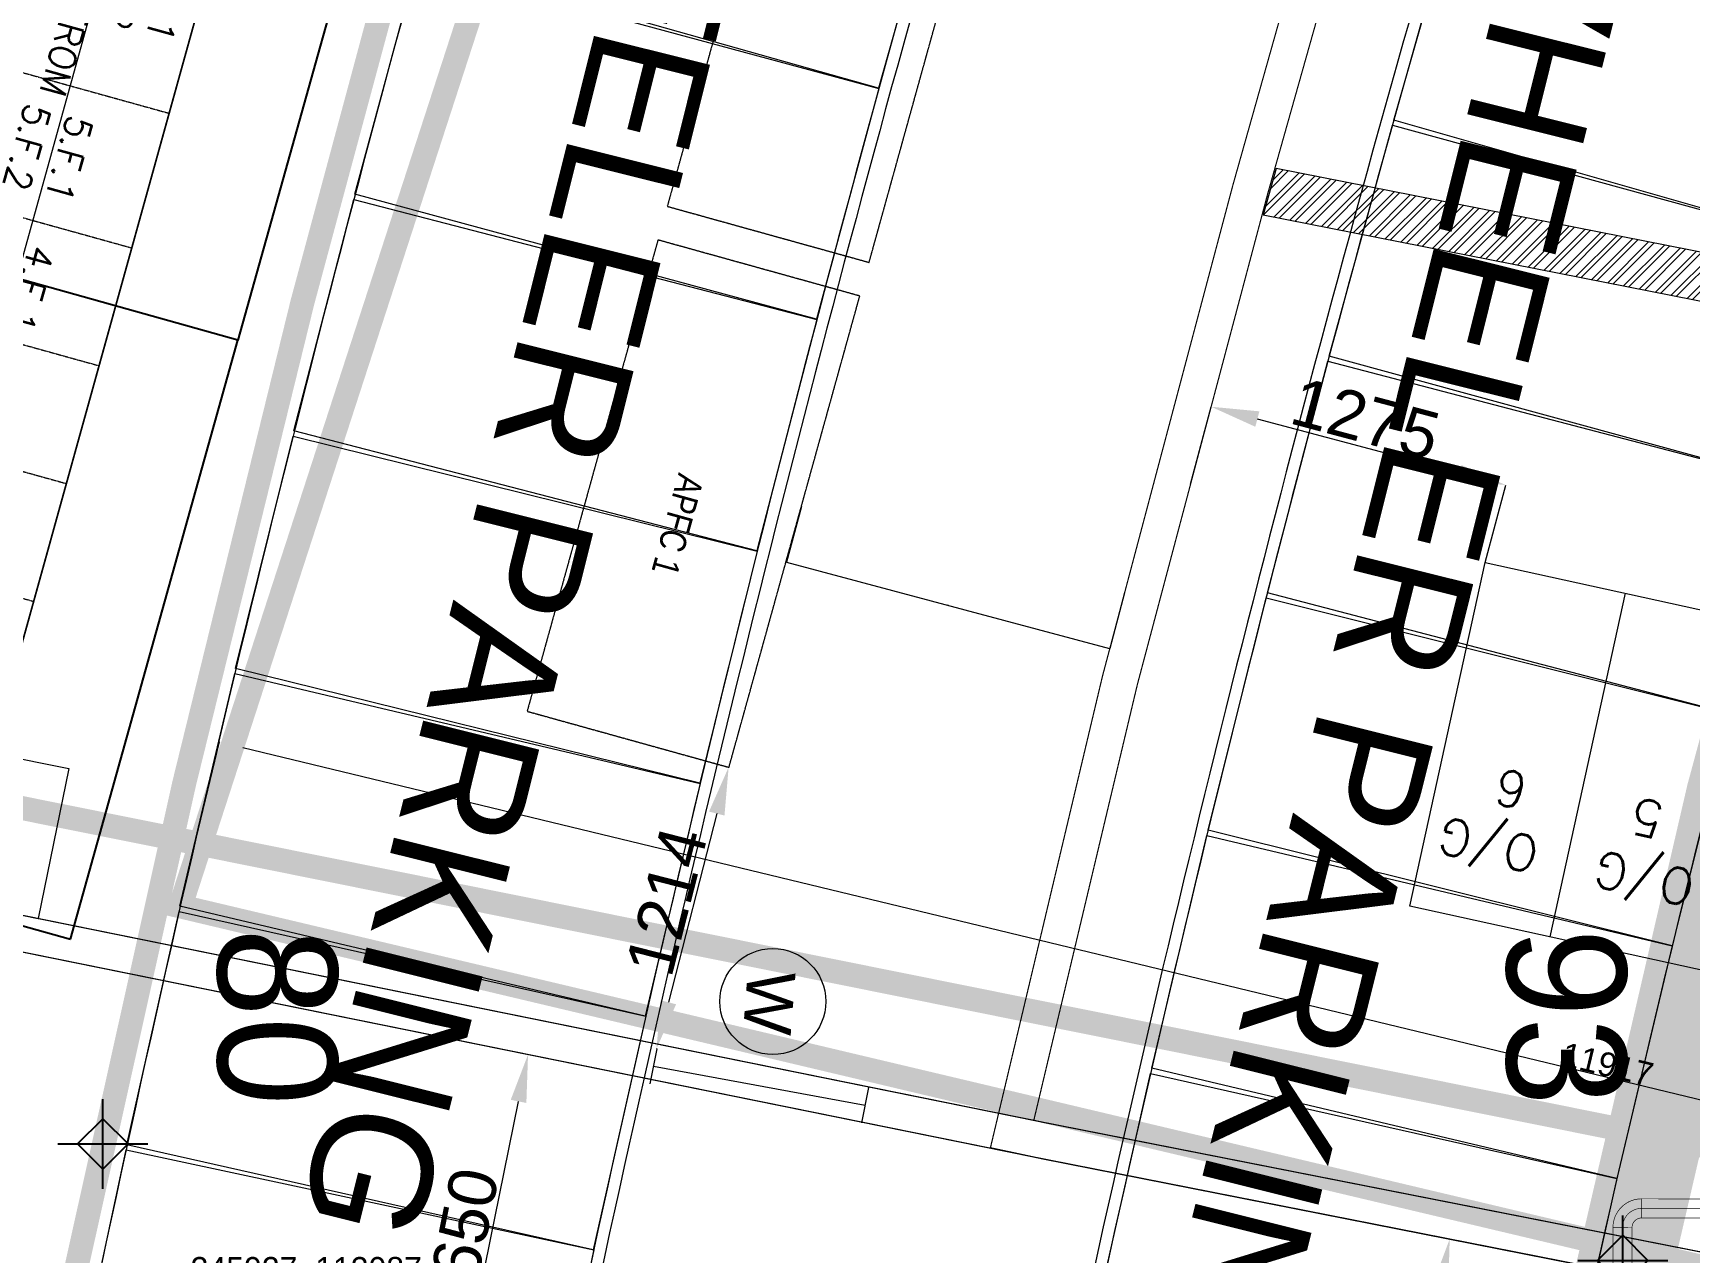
# Model space of a CAD drawing. Header units: inches. Extents: x 257070 to 799932, y -17980 to 269260.
# Drawn here: x 345635 to 352564, y 111632 to 116731 of the extents above; entities that cross this region are included whole.
import ezdxf

# ---------------------------------------------------------------- set-up
doc = ezdxf.new("R2010")
doc.units = ezdxf.units.IN
doc.header["$MEASUREMENT"] = 0
doc.header["$PDMODE"] = 99
doc.header["$PDSIZE"] = 100
doc.linetypes.add('Basement 1floor plan$0$CENTERX2', pattern=[4, 2.5, -0.5, 0.5, -0.5])
doc.linetypes.add('HIDDEN', pattern=[0.375, 0.25, -0.125])
for name, color, linetype, lineweight in [('0-AES-DIM', 7, 'Continuous', 5), ('0-AES-F-SPRINKLER PIPE', 10, 'Continuous', 15), ('0-AES-P-INFRA', 7, 'Continuous', 13), ('M--TILING-2', 252, 'Continuous', 18), ('Q--PARKING', 253, 'Continuous', 13), ('VL-EL-ES1 CABLETRAY', 4, 'Continuous', 0), ('VL-MEP-EQPT', 6, 'Continuous', 0)]:
    doc.layers.add(name, color=color, linetype=linetype, lineweight=lineweight)
for name, color, linetype in [('0-AES-F-SPRINKLER', 10, 'Continuous'), ('0-aes-water curtan pipe', 200, 'Continuous'), ('2 wheeler barrier', 170, 'Continuous'), ('DSP_PARKING', 8, 'Continuous'), ('DSP_SLAB CO-ORDINATES', 160, 'Continuous'), ('RETAIL', 40, 'Continuous'), ('VL-E-EQP TEXT', 2, 'Continuous'), ('VL-EL-TRAY(DG)', 11, 'Continuous')]:
    doc.layers.add(name, color=color, linetype=linetype)
doc.layers.add('CORE -E', color=7, linetype='Continuous', true_color=0x642d8b)
doc.styles.add('ARIAL', font='arial.ttf')
doc.styles.add('ROMAND', font='arial.ttf')
doc.styles.add('RomanS', font='romans.shx')
doc.styles.get("Standard").update_dxf_attribs({"font": 'arial.ttf'})
doc.styles.add('TEXT style 175', font='GOTHIC.TTF')
doc.dimstyles.new('AES DIM', dxfattribs={"dimtxt": 0.2, "dimasz": 0.15, "dimexe": 0, "dimexo": 0, "dimgap": 0.02, "dimtad": 1, "dimzin": 0, "dimdsep": 46, "dimtxsty": 'RomanS', "dimcen": 0, "dimclrd": 7, "dimclre": 7, "dimclrt": 7, "dimadec": 0, "dimazin": 0, "dimtfac": 1, "dimtix": 1, "dimtofl": 0, "dimtmove": 1, "dimatfit": 3, "dimfxl": 1, "dimtolj": 1, "dimtzin": 0, "dimlwd": -1, "dimlwe": -1, "dimarcsym": 0})
doc.dimstyles.new('AES-PLUMBING', dxfattribs={"dimtxt": 100, "dimasz": 100, "dimexe": 0, "dimexo": 0, "dimgap": 0.01, "dimtad": 1, "dimdec": 0, "dimdsep": 46, "dimtxsty": 'Standard', "dimcen": 10, "dimclrd": 7, "dimclre": 7, "dimclrt": 7, "dimadec": 0, "dimazin": 0, "dimtfac": 1, "dimtdec": 0, "dimtmove": 0, "dimatfit": 3, "dimfxl": 1, "dimlwd": -1, "dimlwe": -1, "dimarcsym": 1})

# ---------------------------------------------------------------- blocks, each defined once
blk = doc.blocks.new('*U176')
at = {"layer": 'DSP_SLAB CO-ORDINATES', "color": 206}
for p, q in [((-0.0003698509850069277, -188.0474283585087), (-0.0003698509849839045, 188.0474118549197)), ((-188.0477899576992, -8.251794497482479e-06), (188.0470502557292, -8.251794497482479e-06))]:
    blk.add_line(p, q, dxfattribs=at)
at = {"layer": 'DSP_SLAB CO-ORDINATES', "color": 206, "ltscale": 3.5}
blk.add_lwpolyline([(-105.4687033243318, 0.1349944143975237), (4.66756682276557e-05, 105.6037444143975), (105.4687966714443, 0.1359383291039289), (4.667566820182415e-05, -105.3337555856025), (-105.4677594096254, 0.1359383291039289)], dxfattribs=at)
at = {"layer": 'DEFPOINTS', "style": 'TEXT style 175'}
blk.add_attdef('CORDINATE', (367.2826763232355, -572.4526064181649), '', height=100, dxfattribs=at)
at = {"layer": 'DSP_SLAB CO-ORDINATES', "color": 214, "style": 'TEXT style 175'}
blk.add_attdef('NO.', (480.4583016714996, 903.4005789354214), '', height=500, rotation=270, dxfattribs=at)
blk = doc.blocks.new('*U189')
at = {"layer": 'DSP_SLAB CO-ORDINATES', "color": 206}
for p, q in [((-0.0003698509850069277, -188.0474283585087), (-0.0003698509849839045, 188.0474118549197)), ((-188.0477899576992, -8.251794497482479e-06), (188.0470502557292, -8.251794497482479e-06))]:
    blk.add_line(p, q, dxfattribs=at)
at = {"layer": 'DSP_SLAB CO-ORDINATES', "color": 206, "ltscale": 3.5}
blk.add_lwpolyline([(-105.4687033243318, 0.1349944143975237), (4.66756682276557e-05, 105.6037444143975), (105.4687966714443, 0.1359383291039289), (4.667566820182415e-05, -105.3337555856025), (-105.4677594096254, 0.1359383291039289)], dxfattribs=at)
at = {"layer": 'DEFPOINTS', "style": 'TEXT style 175'}
blk.add_attdef('CORDINATE', (367.2826763232355, -572.4526064181649), '', height=100, dxfattribs=at)
at = {"layer": 'DSP_SLAB CO-ORDINATES', "color": 214, "style": 'TEXT style 175'}
blk.add_attdef('NO.', (-485.0326414022321, 1389.961365993013), '', height=500, rotation=270, dxfattribs=at)
blk = doc.blocks.new('*D607')
at = {"layer": '0-AES-F-SPRINKLER PIPE', "color": 7, "ltscale": 1000, "transparency": 16777216}
for p, q in [((346248.8212083713, 113080.7856573716), (346414.7204082534, 113767.928951582)), ((346511.9274342916, 113744.4599488593), (357901.6930020183, 110994.5924751445)), ((357833.0008281745, 110283.9801782115), (357998.9000280566, 110971.1234724219))]:
    blk.add_line(p, q, dxfattribs=at)
for points in [[(346515.8389347454, 113760.6611198657), (346508.0159338379, 113728.258777853), (346414.7204082534, 113767.928951582)], [(357905.6045024721, 111010.7936461509), (357897.7815015645, 110978.3913041381), (357998.9000280566, 110971.1234724219)]]:
    blk.add_solid(points, dxfattribs=at)
at = {"layer": 'DEFPOINTS', "color": 0, "ltscale": 1000, "transparency": 16777216}
for p in [(346248.8212083713, 113080.7856573716, -6.094219490413867e-08), (357998.9000280566, 110971.1234724219), (357833.0008281745, 110283.9801782115, -6.654302336857554e-08)]:
    blk.add_point(p, dxfattribs=at)
at = {"layer": '0-AES-F-SPRINKLER PIPE', "color": 7, "ltscale": 1000, "transparency": 16777216, "insert": (352218.7952038943, 112419.1672144164), "char_height": 100, "attachment_point": 5, "rotation": 346.42664834947607}
blk.add_mtext('11917', dxfattribs=at)
blk = doc.blocks.new('MLTP')
at = {"layer": 'VL-MEP-EQPT', "linetype": 'HIDDEN', "ltscale": 3, "const_width": 10}
blk.add_lwpolyline([(1200, -21499.99999999996), (1200, -1.45519e-11), (0, -1.45519e-11), (-5.82077e-11, -21500.00000000002), (1199.999999999942, -21500.00006139309)], dxfattribs=at)
at = {"layer": 'VL-MEP-EQPT', "linetype": 'HIDDEN', "ltscale": 3}
for points in [[(0, -899.9999815837364), (1200, -899.9999815837364)], [(1.016184518286991, -1599.999515762321), (1200, -1599.999515762321)], [(1.460765200258038, -2299.999233402231), (1200, -2299.999233402231)], [(0, -3000.000161156877), (1200, -3000.000161156877)], [(0, -3800.000200851595), (1200, -3800.000200851595)]]:
    blk.add_lwpolyline(points, dxfattribs=at)
blk = doc.blocks.new('A$C781F3CA6')
at = {"layer": 'VL-EL-ES1 CABLETRAY', "color": 252}
blk.add_line((1419.602677321064, -17250.0131328229), (1419.602677321064, -872.213805368647), dxfattribs=at)
at = {"layer": 'VL-MEP-EQPT', "linetype": 'HIDDEN'}
for points in [[(4287.875046730333, -12076.27518117711), (4287.875046730333, -14384.39316801193), (5277.068469659536, -14384.39316801193), (5277.068469659536, -12076.27518117711)], [(5277.068469659536, -16857.37672528695), (5277.068469659536, -14549.25873845213), (4287.875046730333, -14549.25873845213), (4287.875046730333, -16857.37672528695)]]:
    blk.add_lwpolyline(points, close=True, dxfattribs=at)
at = {"layer": 'VL-EL-TRAY(DG)', "xscale": -0.8243278523919791, "yscale": 0.8243278523919791, "zscale": 0.8243278523919791, "rotation": 180}
blk.add_blockref('MLTP', (915.1642734114332, -17723.02636553493), dxfattribs=at)
at = {"layer": 'VL-E-EQP TEXT', "color": 252, "ltscale": 5, "char_height": 123.6491778654098, "attachment_point": 1, "rotation": 270, "style": 'RomanS'}
for s, insert, width in [('6.F.1\\P6.F.2\\P(IC/FROM TR1)', (1823.250472884283, -13863.13302342558), 929.918329867554), ('5.F.1 5.F.2', (1568.367370007021, -14718.62689119248), 339.1520307165596), ('4.F.1 4.F.2', (1557.807096720798, -15357.76745960428), 339.1520307165596)]:
    blk.add_mtext(s, dxfattribs=dict(at, insert=insert, width=width))
at = {"layer": 'VL-MEP-EQPT', "color": 6, "ltscale": 5, "style": 'ROMAND', "width": 0.8}
blk.add_text('APFC 1', height=123.6491778654098, rotation=270, dxfattribs=at).set_placement((4675.910300461274, -15578.18479300776))
blk = doc.blocks.new('*D613')
at = {"layer": '0-AES-P-INFRA', "color": 7, "ltscale": 1000, "transparency": 16777216}
for p, q in [((350475.6196375808, 114844.9301757869), (350561.7169130846, 115168.9208079092)), ((351600.4337049085, 114892.892191865), (350755.0084213158, 115117.5555195745)), ((351707.627937636, 114517.5362714079), (351793.7252131397, 114841.5269035303))]:
    blk.add_line(p, q, dxfattribs=at)
for points in [[(350763.5693027049, 115149.7707709464), (350746.4475399267, 115085.3402682026), (350561.7169130846, 115168.9208079092)], [(351608.9945862977, 114925.1074432369), (351591.8728235194, 114860.6769404932), (351793.7252131397, 114841.5269035303)]]:
    blk.add_solid(points, dxfattribs=at)
at = {"layer": 'DEFPOINTS', "color": 0, "ltscale": 1000, "transparency": 16777216}
for p in [(350561.7169130846, 115168.9208079092), (350475.6196375808, 114844.9301757869, -5.3177433e-09), (351707.627937636, 114517.5362714079, -1.08276603180604e-07)]:
    blk.add_point(p, dxfattribs=at)
at = {"layer": '0-AES-P-INFRA', "color": 7, "ltscale": 1000, "transparency": 16777216, "insert": (351207.5284955852, 115117.3915036782), "char_height": 200, "attachment_point": 5, "rotation": 345.11816260497585}
blk.add_mtext('\\A1;1275', dxfattribs=at)
blk = doc.blocks.new('*D631')
at = {"color": 7, "ltscale": 1000, "transparency": 16777216}
for p, q in [((348545.3011938339, 113661.6923811005), (348543.8140185789, 113662.0737602578)), ((348494.1325718716, 113468.3426222002), (348291.8487128353, 112679.5434865255)), ((348243.654441383, 112485.4309693106), (348242.1672661281, 112485.8123484679))]:
    blk.add_line(p, q, dxfattribs=at)
for points in [[(348461.8440488621, 113476.6228633181), (348526.4210948812, 113460.0623810824), (348543.8140185789, 113662.0737602578)], [(348259.5601898258, 112687.8237276433), (348324.1372358449, 112671.2632454076), (348242.1672661281, 112485.8123484679)]]:
    blk.add_solid(points, dxfattribs=at)
at = {"layer": 'DEFPOINTS', "color": 0, "ltscale": 1000, "transparency": 16777216}
for p in [(348545.3011938339, 113661.6923811005, -2.193458629725265e-08), (348242.1672661281, 112485.8123484679), (348243.654441383, 112485.4309693106, -6.560092029999999e-08)]:
    blk.add_point(p, dxfattribs=at)
at = {"color": 7, "ltscale": 1000, "transparency": 16777216, "insert": (348283.5031961483, 113102.0205992444), "char_height": 200, "attachment_point": 5, "rotation": 75.61671952825864}
blk.add_mtext('\\A1;1214', dxfattribs=at)
blk = doc.blocks.new('*D639')
at = {"color": 7, "ltscale": 1000, "transparency": 16777216}
for p, q in [((-6310.791394411296, -36076.01027910149), (-6373.155669263889, -36309.07124435226)), ((-6373.010767307171, -36309.1100183505), (-5021.748357810622, -36670.6913763147)), ((-4959.239181001311, -36437.66918506217), (-5021.603455853904, -36670.73015031293))]:
    blk.add_line(p, q, dxfattribs=at)
for points in [[(-6373.004304974131, -36309.08586802438), (-6373.017229640211, -36309.13416867662), (-6373.155669263889, -36309.07124435226)], [(-5021.741895477582, -36670.66722598858), (-5021.754820143662, -36670.71552664082), (-5021.603455853904, -36670.73015031293)]]:
    blk.add_solid(points, dxfattribs=at)
at = {"layer": 'DEFPOINTS', "color": 0, "ltscale": 1000, "transparency": 16777216}
for p in [(-6310.791394411296, -36076.01027910149, -2.193458629725266e-08), (-4959.239181001311, -36437.66918506217, -5.317743300000001e-09), (-5021.603455853904, -36670.73015031293)]:
    blk.add_point(p, dxfattribs=at)
at = {"color": 7, "ltscale": 1000, "transparency": 16777216, "insert": (-5697.348543360305, -36489.78477576722), "char_height": 0.2, "attachment_point": 5, "rotation": 345.01932005582194, "style": 'RomanS'}
blk.add_mtext('\\A1;1399.10', dxfattribs=at)
blk = doc.blocks.new('*D632')
at = {"color": 7, "ltscale": 1000, "transparency": 16777216}
blk.add_line((351271.919832329, 110230.6059312498), (351520.795996663, 111493.6767107161), dxfattribs=at)
for points in [[(351488.0914936946, 111500.1208240528), (351553.5004996315, 111487.2325973793), (351559.4606766837, 111689.9037285268)], [(351239.2153293606, 110237.0500445866), (351304.6243352974, 110224.161817913), (351233.2551523084, 110034.3789134391)]]:
    blk.add_solid(points, dxfattribs=at)
at = {"layer": 'DEFPOINTS', "color": 0, "ltscale": 1000, "transparency": 16777216}
for p in [(351559.4606766837, 111689.9037285268, -5.674305819475392e-08), (351559.4606766837, 111689.9037285268), (351233.2551523084, 110034.3789134391, -5.657314894362137e-08)]:
    blk.add_point(p, dxfattribs=at)
at = {"color": 7, "ltscale": 1000, "transparency": 16777216, "insert": (351281.5948404431, 110884.7543005102), "char_height": 200, "attachment_point": 5, "rotation": 78.85320208970076}
blk.add_mtext('\\A1;1687', dxfattribs=at)
blk = doc.blocks.new('*D633')
at = {"color": 7, "ltscale": 1000, "transparency": 16777216}
for p, q in [((347417.0176021152, 111039.9262192051), (347665.1964402999, 112265.2724457989)), ((347377.3161794831, 110843.9063298036), (347377.316179483, 110843.9063298036))]:
    blk.add_line(p, q, dxfattribs=at)
for points in [[(347632.526458733, 112271.889349571), (347697.8664218668, 112258.6555420269), (347704.8978629321, 112461.2923352004)], [(347384.3476205483, 111046.5431229772), (347449.6875836821, 111033.3093154331), (347377.316179483, 110843.9063298036)]]:
    blk.add_solid(points, dxfattribs=at)
at = {"layer": 'DEFPOINTS', "color": 0, "ltscale": 1000, "transparency": 16777216}
for p in [(347704.8978629322, 112461.2923352004, -6.44092891e-08), (347704.8978629321, 112461.2923352004), (347377.3161794831, 110843.9063298036, -5.657314890082252e-08)]:
    blk.add_point(p, dxfattribs=at)
at = {"color": 7, "ltscale": 1000, "transparency": 16777216, "insert": (347426.4650858909, 111675.8186493749), "char_height": 200, "attachment_point": 5, "rotation": 78.55032736120639}
blk.add_mtext('\\A1;1650', dxfattribs=at)
blk = doc.blocks.new('*D641')
at = {"color": 7, "ltscale": 1000, "transparency": 16777216}
for p, q in [((-9697.481909067952, -37106.48141309546), (-9375.174824244688, -37171.79150205803)), ((-9375.204613782471, -37171.9385142461), (-9502.256557482224, -37798.94334987669)), ((-9824.59343184327, -37733.78027310218), (-9502.286347020006, -37799.09036206475))]:
    blk.add_line(p, q, dxfattribs=at)
for points in [[(-9375.229115813814, -37171.93354932313), (-9375.180111751128, -37171.94347916907), (-9375.174824244688, -37171.79150205803)], [(-9502.281059513567, -37798.93838495373), (-9502.23205545088, -37798.94831479966), (-9502.286347020006, -37799.09036206475)]]:
    blk.add_solid(points, dxfattribs=at)
at = {"layer": 'DEFPOINTS', "color": 0, "ltscale": 1000, "transparency": 16777216}
for p in [(-9697.481909067952, -37106.48141309546, -2.193458629725266e-08), (-9824.59343184327, -37733.78027310218, -6.44092891e-08), (-9502.286347020006, -37799.09036206475)]:
    blk.add_point(p, dxfattribs=at)
at = {"color": 7, "ltscale": 1000, "transparency": 16777216, "insert": (-9438.848195382796, -37485.41710043118), "char_height": 0.2, "attachment_point": 5, "rotation": 78.5450773658899, "style": 'RomanS'}
blk.add_mtext('\\A1;640.05', dxfattribs=at)
blk = doc.blocks.new('*U706')
at = {"layer": '0-AES-F-SPRINKLER PIPE', "color": 200, "lineweight": 30, "const_width": 2.666666666666667}
for points in [[(-1770300.02490452, 102105.9614999736), (-1770300.02490452, 100470.3375825282)], [(-1770220.02490452, 102105.9614999736), (-1770220.02490452, 100470.3375825282)]]:
    blk.add_lwpolyline(points, dxfattribs=at)
at = {"layer": '0-AES-F-SPRINKLER PIPE', "color": 252, "lineweight": 30, "const_width": 2.666666666666667}
blk.add_lwpolyline([(-1770260.02490452, 102105.9614999736), (-1770260.02490452, 100470.3375825282)], dxfattribs=at)
blk = doc.blocks.new('*U710')
at = {"layer": '0-AES-F-SPRINKLER PIPE', "color": 200, "lineweight": 30, "const_width": 2.666666666666667}
for points in [[(-1770300.02490452, 102954.1716970574), (-1770300.02490452, 102768.6474670091)], [(-1770220.02490452, 102954.1716970574), (-1770220.02490452, 102768.6474670091)]]:
    blk.add_lwpolyline(points, dxfattribs=at)
at = {"layer": '0-AES-F-SPRINKLER PIPE', "color": 252, "lineweight": 30, "const_width": 2.666666666666667}
blk.add_lwpolyline([(-1770260.02490452, 102954.1716970574), (-1770260.02490452, 102768.6474670091)], dxfattribs=at)
blk = doc.blocks.new('A$C3B671B2F')
at = {"layer": '0-AES-F-SPRINKLER PIPE', "color": 200, "lineweight": 30, "const_width": 2.666666666666667}
for points in [[(1.333679335657507, 1.333893688861281, -0.4142135623728617), (121.3335798736662, 121.3337942269718, -0.4142135623728617)], [(81.33366688177921, 1.333893688861281, -0.4142135623723415), (121.3335798736662, 41.33380668086465, -0.4142135623723415)]]:
    blk.add_lwpolyline(points, format="xyb", dxfattribs=at)
at = {"layer": '0-AES-F-SPRINKLER PIPE', "color": 252, "lineweight": 30, "const_width": 2.666666666666667}
blk.add_lwpolyline([(41.33357987366617, 1.333893688861281, -0.4142135623730951), (121.3335798736662, 81.33389368886128)], format="xyb", dxfattribs=at)
at = {"layer": '0-AES-F-SPRINKLER PIPE', "color": 200, "lineweight": 30, "const_width": 2.666666666666667}
for points in [[(121.3335798736662, 41.33380668086465), (121.3335798736662, 121.3337942268845)], [(81.33357987366617, 1.333893688875833), (1.333679335657507, 1.333893688875833)]]:
    blk.add_lwpolyline(points, dxfattribs=at)
blk = doc.blocks.new('A$C5579145F')
at = {"layer": '0-AES-P-INFRA', "ltscale": 1000}
h = blk.add_hatch(dxfattribs=at)
h.set_pattern_fill('ANSI32', color=256, scale=150)
h.set_pattern_definition([(45, (-355159.0220215801, -150828.6564107728), (-39.77475644174329, 39.7747564417433), []), (45, (-355132.5055173301, -150828.6564107728), (-39.77475644174329, 39.7747564417433), [])])
h.paths.add_polyline_path([(-4324.982731003896, -34664.1794727425), (-4379.478745337285, -34857.28707569218), (-1409.941183560818, -35442.40639777255), (-1371.276503540226, -35246.17937996179)])
at = {"layer": '0-AES-P-INFRA'}
blk.add_line((-2865.315309179248, -36439.61788162643, 9.388362548427755e-09), (-3180.134777776781, -37875.51087985375, 9.388362548427755e-09), dxfattribs=at)
at = {"layer": '0-AES-P-INFRA', "ltscale": 1000}
blk.add_line((-5308.209090792865, -38802.07978622944, 6.092190703427778e-08), (2178.306683932024, -40277.22699138231, 6.092190703427778e-08), dxfattribs=at)
at = {"layer": '0-AES-P-INFRA', "ltscale": 1000, "const_width": 5}
for points, elevation in [([(4604.961787308508, -33343.18776785882), (3749.312026000989, -36153.24613151587), (3340.535836838419, -37641.06117712311), (2663.129909088777, -40390.24121523087), (2178.306645682547, -40277.22698384561), (-5331.064879926562, -38797.57626890887), (-5520.325572082656, -38757.18108990137), (-5051.156037971319, -36783.55934730223), (-4505.587115995411, -34730.54177080968), (-3983.351385207905, -32879.99010422177)], 1.123472219290317e-07), ([(4462.093959703576, -33297.43383577788), (3605.230615574575, -36111.47775370232), (3195.379289785516, -37603.19661868773), (2552.924659000069, -40210.53052881859), (2209.841598180763, -40130.55650251593), (-5300.908621267823, -38650.63412898322), (-5338.952660318348, -38642.51413454534), (-4905.671809254214, -36820.14308056539), (-4360.913498725917, -34770.17589694285), (-3839.403006451554, -32922.194126017)], 1.123472219290317e-07), ([(-7387.032543659792, -20565.73131135711), (-11807.63444872992, -37485.61400170044), (-5349.162346572906, -38793.69825411403)], 5.325567612903172e-08), ([(-7276.764554263733, -20737.07740202849), (-11622.26592194749, -37369.51229457272), (-5319.930640794453, -38646.57413176395)], 5.325567612903172e-08)]:
    blk.add_lwpolyline(points, dxfattribs=dict(at, elevation=elevation))
at = {"layer": '0-AES-P-INFRA', "ltscale": 1000, "elevation": 6.048806542903172e-08}
blk.add_lwpolyline([(-4324.982731003896, -34664.1794727425), (-4379.478745337285, -34857.28707569218), (3521.866556323308, -36414.17252005907), (3575.117197152867, -36220.81952802603)], close=True, dxfattribs=at)
at = {"layer": '0-AES-P-INFRA', "elevation": 9.388362048427753e-09}
blk.add_lwpolyline([(1215.456033244729, -38839.24394688041), (-3766.213552541682, -37747.01313759219), (-3451.394083944149, -36311.12013936492), (1530.275501842261, -37403.35094865308)], close=True, dxfattribs=at)
at = {"layer": 'VL-MEP-EQPT', "color": 1}
for p, q in [((-6915.367580196995, -38343.22544146219, 5.206404492903173e-08), (-6944.599779111159, -38490.35204578028, 3.870760862903172e-08)), ((-6929.983679654018, -38416.78874362132, 4.538582672903171e-08), (-6044.634837646561, -38579.07241881848, 4.657566542903173e-08)), ((-6030.014814907045, -38505.48937065178, 5.325567612903172e-08), (-6059.254860386136, -38652.65546698519, 3.989565472903172e-08))]:
    blk.add_line(p, q, dxfattribs=at)
blk.add_circle((-6430.450960245857, -38145.8408517277, 6.760869352903172e-08), 221.5270863799729, dxfattribs=at)
at = {"layer": '0-AES-P-INFRA', "ltscale": 1000, "xscale": 0.8857921600302062, "yscale": 0.8857921600302062, "zscale": 0.8857921600302062, "rotation": 344.4814120939616}
blk.add_blockref('A$C781F3CA6', (-7122.589280305838, -21528.56556492952, 9.573037893177906e-08), dxfattribs=at)
at = {"layer": '0-AES-P-INFRA', "char_height": 150, "width": 477.5418114302893, "attachment_point": 1, "rotation": 167.6335786472605, "style": 'RomanS'}
for s, insert in [('O/G \\P 6', (-3249.3181672676, -37610.70306498477, 9.353675548427739e-09)), ('O/G\\P\\pi188.77091;5', (-2597.303788690944, -37750.52416417662, 9.353675548427739e-09))]:
    blk.add_mtext(s, dxfattribs=dict(at, insert=insert))
at = {"layer": 'VL-MEP-EQPT', "color": 1, "insert": (-6335.29466092441, -38027.42568043963, 9.794308152903172e-08), "char_height": 199.9999999999999, "width": 262.5729877216916, "attachment_point": 1, "rotation": 265.50752784817627, "style": 'ARIAL'}
blk.add_mtext('W', dxfattribs=at)
at = {"ltscale": 1000}
for p1, p2, distance, picture, middle in [((-6310.791394411295, -36076.01027910149, 9.573037893177906e-08), (-4959.23918100131, -36437.66918506217, 1.123472219290317e-07), -241.2606812174413, '*D639', (-5697.348543360305, -36489.78477576722, 1.176649652290317e-07)), ((-9697.481909067954, -37106.48141309547, 9.573037893177906e-08), (-9824.593431843272, -37733.78027310219, 5.325567612903172e-08), 328.8575142026859, '*D641', (-9438.848195382796, -37485.41710043118, 1.176649652290317e-07))]:
    dim = blk.add_aligned_dim(p1=p1, p2=p2, distance=distance, dimstyle='AES DIM', override={"dimscale": 1}, dxfattribs=at)
    dim.commit()
    dim.dimension.update_dxf_attribs({"geometry": picture, "text_midpoint": middle})
for p1, p2, distance, picture, middle in [((-6613.720827746147, -37166.96402967234, 9.573037893177906e-08), (-6915.367580196995, -38343.22544146219, 5.206404492903173e-08), -1.5352981146235138, '*D631', (-6875.518825431762, -37726.63581152844, 1.176649652290317e-07)), ((-7781.705842096941, -39984.75008096918, 6.10918163282092e-08), (-7454.124158647843, -38367.36407557239, 5.325567612903172e-08), 1.1555280802874574e-10, '*D633', (-7732.556935689179, -39152.83776139795, 1.176649652290317e-07)), ((-3925.76686927164, -40794.27749733375, 6.109181628541034e-08), (-3599.561344896385, -39138.75268224596, 6.092190703427781e-08), -5.588410179456564e-12, '*D632', (-3877.427181137027, -39943.90211026263, 1.176649652290317e-07))]:
    dim = blk.add_aligned_dim(p1=p1, p2=p2, distance=distance, dimstyle='AES DIM', override={"dimscale": 1}, dxfattribs=at)
    dim.commit()
    dim.dimension.update_dxf_attribs({"geometry": picture, "text_midpoint": middle, "insert": (-355159.0220215801, -150828.6564107728)})
at = {"layer": '0-AES-P-INFRA', "ltscale": 1000}
dim = blk.add_aligned_dim(p1=(-3451.394083944149, -36311.12013936492, 9.388362048427753e-09), p2=(-4683.402383999259, -35983.726234986, 1.123472219290317e-07), distance=-335.2352465840452, dimstyle='AES DIM', override={"dimscale": 1}, dxfattribs=at)
dim.commit()
dim.dimension.update_dxf_attribs({"geometry": '*D613', "text_midpoint": (-3951.493525994883, -35711.26490709462, 1.176649652290317e-07), "insert": (-355159.0220215801, -150828.6564107728)})

msp = doc.modelspace()

# ---------------------------------------------------------------- linework, layer by layer
at = {"layer": '0-AES-F-SPRINKLER', "color": 7, "const_width": 100, "elevation": 2.599384278246039e-08}
msp.add_lwpolyline([(356607.4875983534, 78193.86801725908), (356438.2093269538, 71883.79816888794), (345953.5934723077, 68179.43884699003), (332024.7418327391, 62667.82106957465), (330604.1840538767, 67058.38101472694), (321899.5970426726, 64138.39637562248), (317671.881978802, 77137.13739188424), (317715.9427322162, 91029.53285548049), (324246.4812496862, 117779.8809070129), (364035.6860035449, 109784.7086406939), (363210.3067703719, 79337.24784450677), (363210.3067703719, 79337.24784450677)], close=True, dxfattribs=at)
at = {"layer": '0-AES-F-SPRINKLER PIPE', "ltscale": 1000, "const_width": 100, "elevation": -6.654302336857554e-08}
msp.add_lwpolyline([(351605.3977095037, 129547.826318871), (346250.5245428041, 113080.3835360998), (353595.493198943, 111341.1874629324), (356762.7407866381, 110411.5759416579), (357833.0008281745, 110283.9801782115), (360303.2857049529, 119093.2608042444), (363523.4809188613, 126983.1935690066), (367633.3451623905, 134797.2613235805), (369450.4341872607, 138076.312566022), (363706.0776720152, 139071.7693589754), (357863.4465078678, 128490.3235903428)], close=True, dxfattribs=at)
at = {"layer": '2 wheeler barrier', "color": 8, "const_width": 100}
for points, elevation in [([(363676.7758842452, 139076.8477741547, 0.06675746279244901), (353918.3901662353, 117753.0099519296, 0.01643551900720754), (352411.1586347902, 112154.7064447233, 0.001613952758021698), (352283.0514350793, 111599.8265578237, 0.001613952758021698)], -5.892624788984337e-08), ([(346291.4028185407, 130468.7746437845), (345428.1095136826, 128536.7151459818), (350326.558426353, 126611.3348923636, 0.01966415359407068), (347881.8662595584, 119592.9920089208, 0.01643551900720741), (346266.8064160618, 113594.182272287, 0.01643551900720675), (345049.2896057862, 107502.2376426066, 0.0164355190072074), (344234.5751196895, 101343.4734109977, 0.0164355190072088), (343826.1822689572, 95144.49350831425, 0.01432480572914555), (343804.600166176, 89584.09008528513), (340137.1320025652, 89013.82138658)], -5.44805528684874e-08)]:
    msp.add_lwpolyline(points, format="xyb", dxfattribs=dict(at, elevation=elevation))
at = {"layer": 'DSP_PARKING', "color": 8}
msp.add_arc((423732.0812776391, 94707.4101865245, -3.526372069026013e-08), 85299.08480195106, 153.8177769380767, 185.9777294860621, dxfattribs=at)
at = {"layer": 'M--TILING-2', "color": 8, "linetype": 'Basement 1floor plan$0$CENTERX2', "ltscale": 1000, "const_width": 400, "elevation": 2.408171363038821e-08}
msp.add_lwpolyline([(350086.3833850136, 91684.8476518134, -0.02911462853865341), (350643.0410899508, 101934.0380662009, -0.02440263577394803), (352024.782288598, 110427.6428705713, -0.02718810943544169), (354530.1704471644, 119680.5994549241, -0.01332322561527532), (357863.4465078688, 128490.3235903454), (338652.8309054209, 131708.109113949), (319828.4972484739, 134457.3560055109), (311231.612201708, 135934.9612226126), (308386.9808443538, 136427.9066202417), (300964.8700720216, 140353.6479632277), (283588.9790605498, 141766.7310709313)], format="xyb", dxfattribs=at)
at = {"layer": 'Q--PARKING', "color": 8}
for points, elevation in [([(361560.4034346142, 139748.0727965799, 0.06519900616687829), (351861.8052400515, 118379.8739255271, 0.0164355190072074), (350317.8376524575, 112645.1218450994, 0.01643551900720676), (349153.9139130456, 106821.3345151619, 0.01643551900720723), (348375.0618075076, 100933.6688713598, 0.01643551900720919), (347984.6457327877, 95007.55778363021, 0.04470069080363005), (348893.98903826, 78908.5276677073)], -4.923947724280979e-08), ([(356680.8231321132, 130698.0363992451, 0.03665435195770323), (351909.6327964744, 118365.295693583, 0.01643551900720727), (350366.5195357676, 112633.7168357883, 0.01643551900720668), (349203.2398327676, 106813.151994549, 0.01643551900720721), (348424.8186911308, 100928.7441853689, 0.01643551900720922), (348034.6186461723, 95005.91220536106, 0.04467482740785875), (348942.104877773, 78925.01582534448)], -4.92325348516406e-08), ([(358490.6215126262, 129846.7662856046, 0.03666995519292739), (353822.7350533894, 117782.1664158178, 0.01643551900720732), (352313.7948681701, 112177.5164633454, 0.01643551900720677), (351176.2766216461, 106485.8511700289, 0.01643551900720733), (350415.0940360581, 100731.7567457329, 0.01643551900720899), (350033.5351815624, 94940.08907459734, 0.04274863128928102), (350824.9353327755, 79887.61754577712)], -4.906330640334753e-08), ([(351644.1763255619, 129541.1057438171, 0.02816632028103754), (347977.5213724038, 119563.8355450324, 0.01643551900720728), (346364.170182682, 113571.3722536648, 0.01643551900720675), (345147.9414452302, 107485.8726013806, 0.01643551900720725), (344334.0888869357, 101333.6240390158, 0.01643551900720899), (343926.1280957265, 95141.20235177595, 0.01476354369383505), (343907.2151818826, 89566.41508105223, 0.01476354369383505)], -5.395015028206689e-08), ([(353744.1734398195, 129227.9085198668, 0.02964732951076551), (349938.4511857418, 118966.1280353231, 0.01643551900720763), (348360.1273983947, 113103.7668719108, 0.01643551900720678), (347170.3041538307, 107150.3892562476, 0.01643551900720725), (346374.1211154861, 101131.711913389, 0.01643551900720875), (345975.0175445015, 95073.7336427432, 0.01301968339370727), (345941.9280989883, 90264.02734752127, 0.01301968339370727)], -5.365668944255998e-08), ([(353672.7000972483, 129189.5499730807, 0.029474355780773), (349890.6236293188, 118980.7062672672, 0.01643551900720737), (348311.4455150845, 113115.1718812219, 0.01643551900720675), (347120.9782341088, 107158.5717768605, 0.01643551900720746), (346324.364231863, 101136.6365993798, 0.01643551900720879), (345925.0446311168, 95075.37922101223, 0.01292108409830111), (345891.2462784955, 90299.50792703393, 0.01292108409830111)], -5.368105788333266e-08)]:
    msp.add_lwpolyline(points, format="xyb", dxfattribs=dict(at, elevation=elevation))
for points, elevation in [([(347245.644941416, 117043.6533621557), (347517.3012994027, 118006.047680076), (349442.0899352435, 117462.7349641023), (349170.4335772569, 116500.3406461827), (347245.644941416, 117043.6533621557)], -6.196707553193689e-08), ([(351325.6704161974, 116367.1967234879), (351600.4441399674, 117328.7056421805), (353523.4619773528, 116779.1581946393), (353248.6882535821, 115817.6492759475), (351325.6704161974, 116367.1967234879)], -6.070885191424788e-08), ([(346980.3739492776, 116057.0391210078), (347241.6016059268, 117022.316340982), (349172.1560458756, 116499.8610276831), (348910.9283892264, 115534.5838077095), (346980.3739492776, 116057.0391210078)], -6.171627407724325e-08), ([(351055.7099258868, 115380.8310018446), (351319.5785860695, 116345.3896212002), (353248.6958247809, 115817.6523008335), (352984.8271645978, 114853.0936814786), (351055.7099258868, 115380.8310018446)], -6.045932591480624e-08), ([(346725.7933365697, 115067.6124831314), (346976.5617102376, 116035.6596011829), (348912.6559463409, 115534.1228538463), (348661.887572673, 114566.0757357955), (346725.7933365697, 115067.6124831314)], -6.146184022655336e-08), ([(350796.9356514597, 114391.4716747766), (351049.8654145293, 115358.9563180415), (352984.8347010593, 114853.0967919019), (352731.9049379895, 113885.6121486377), (350796.9356514597, 114391.4716747766)], -6.020598265951692e-08), ([(346481.932906774, 114075.4892796502), (346722.2126402741, 115046.1929675327), (348663.6200160395, 114565.6335005318), (348423.3402825393, 113594.9298126498), (346481.932906774, 114075.4892796502)], -6.120380376616718e-08), ([(350549.3807732352, 113399.2455990112), (350791.3392082622, 114369.5322142538), (352731.9124387476, 113885.6153441989), (352489.9540037202, 112915.328728957), (350549.3807732352, 113399.2455990112)], -5.994885463232704e-08), ([(346248.8212083713, 113080.7856573716), (346478.584172411, 114054.0322758376), (348425.0774093432, 113594.5063477578), (348195.3144453035, 112621.2597292924), (346248.8212083713, 113080.7856573716)], -6.094219490413867e-08), ([(350313.0770329679, 112404.2799988535), (350544.0331157793, 113377.2441748703), (352489.9614678133, 112915.3320092467), (352259.0053850018, 111942.3678332305), (350313.0770329679, 112404.2799988535)], -5.968797480247165e-08), ([(346026.4855315001, 112083.6180651907), (346245.7048279737, 113059.2936772943), (348197.056052181, 112620.8550843465), (347977.8367557075, 111645.1794722438), (346026.4855315001, 112083.6180651907)], -6.067704426673894e-08), ([(350088.0547297805, 111406.702449873), (350307.9788469364, 112382.2194321408), (352259.0128114724, 111942.371197828), (352039.0886943162, 110966.8542155608), (350088.0547297805, 111406.702449873)], -5.942337662024579e-08), ([(345814.9519047615, 111084.1032404559), (346023.6018698991, 112062.0936248911), (347979.5826387701, 111644.7936946154), (347770.9326736325, 110666.8033101808), (345814.9519047615, 111084.1032404559)], -6.040838289487084e-08)]:
    msp.add_lwpolyline(points, close=True, dxfattribs=dict(at, elevation=elevation))
at = {"layer": 'RETAIL', "color": 8}
for points, elevation in [([(347192.408928409, 117950.7635484806), (346491.6651490014, 115446.974788297), (341484.0876286344, 116848.4623471132), (342184.8314080422, 119352.2511072967)], -3.147434798948537e-07), ([(345790.9213695936, 112943.1860281151), (346491.665149002, 115446.9747882985), (341484.087628635, 116848.4623471145), (340783.3438492268, 114344.673586931)], -4.799637100489941e-07)]:
    msp.add_lwpolyline(points, close=True, dxfattribs=dict(at, elevation=elevation))

# ---------------------------------------------------------------- block references
at = {"layer": '0-AES-DIM', "color": 51, "xscale": -1, "rotation": 89.92339575456572}
msp.add_blockref('A$C3B671B2F', (352363.6501420109, 111859.4471349602, -8.640340917655098e-08), dxfattribs=at)
at = {"layer": '0-AES-F-SPRINKLER PIPE', "ltscale": 1000}
msp.add_blockref('A$C5579145F', (355159.02202158, 150828.6564107728, -1.176717621607393e-07), dxfattribs=at)
at = {"layer": '0-aes-water curtan pipe', "color": 51, "xscale": -1}
for name, p, rotation in [('*U706', (254258.8434582969, 1882210.764351173, -8.593445269404524e-08), 269.9233957541083), ('*U710', (-1418113.937634303, 11151.09528224086, -8.693318850734144e-08), 359.92339575411)]:
    msp.add_blockref(name, p, dxfattribs=dict(at, rotation=rotation))
at = {"layer": 'DSP_SLAB CO-ORDINATES', "color": 8, "ltscale": 3.5}
for name, p, values in [('*U176', (345926.7209769156, 112087.1895065546, -5.44805528684874e-08), {'NO.': '80', 'CORDINATE': '345927, 112087'}), ('*U189', (352283.0518049305, 111599.8265660754, -5.892624788984337e-08), {'NO.': '93', 'CORDINATE': '352283, 111600'})]:
    msp.add_blockref(name, p, dxfattribs=at).add_auto_attribs(values)

# ---------------------------------------------------------------- texts
at = {"layer": 'CORE -E', "color": 8}
for p in [(348483.0234944526, 118732.5562941587, -6.219676007592982e-08), (351994.8168019253, 117842.1829418423, -6.05978399768682e-08)]:
    msp.add_text('2WHEELER PARKING', height=499.9999999999999, rotation=255.9869664743406, dxfattribs=at).set_placement(p)

# ---------------------------------------------------------------- dimensions: what is measured, and where the dimension line sits
at = {"layer": '0-AES-F-SPRINKLER PIPE', "ltscale": 1000}
dim = msp.add_aligned_dim(p1=(346248.8212083713, 113080.7856573716, -6.094219490413867e-08), p2=(357833.0008281745, 110283.9801782115, -6.654302336857554e-08), distance=706.8864486604813, dimstyle='AES-PLUMBING', dxfattribs=at)
dim.commit()
dim.dimension.update_dxf_attribs({"geometry": '*D607', "text_midpoint": (352218.7952038943, 112419.1672144164)})

doc.saveas('drawing.dxf')
